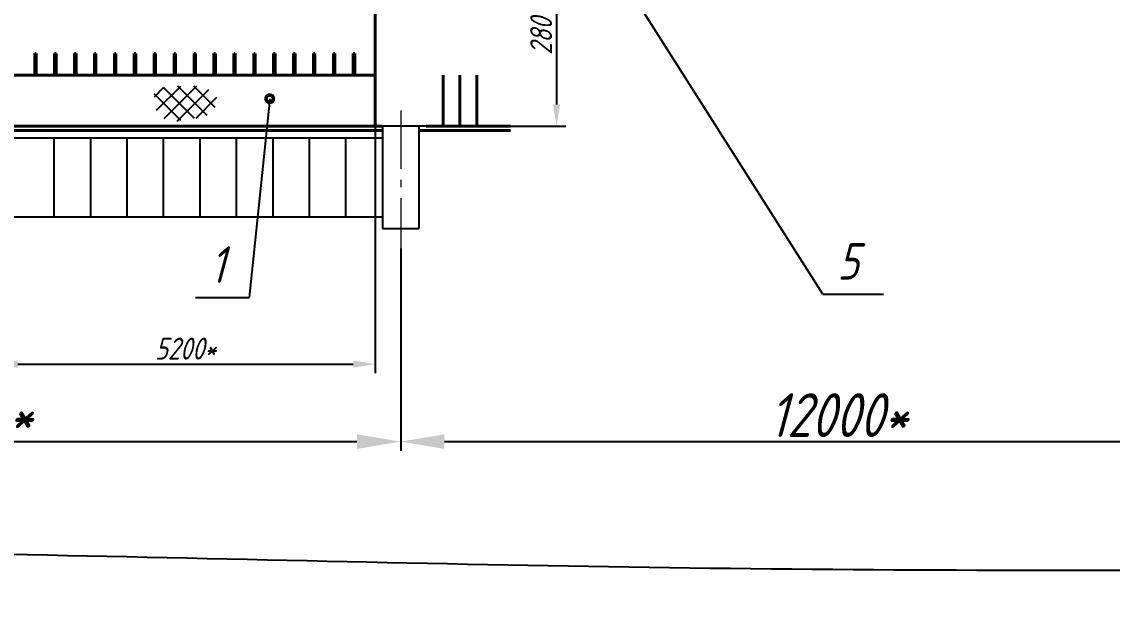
# Model space of a CAD drawing. Header units: millimetres. Extents: x -80926 to 207199, y -554506 to -32322.
# Drawn here: x 26458 to 41408, y -330467 to -322371 of the extents above; entities that cross this region are included whole.
import ezdxf

# ---------------------------------------------------------------- set-up
doc = ezdxf.new("R2010")
doc.units = ezdxf.units.MM
doc.linetypes.add('GOST2.303 6', pattern=[12, 8, -1.5, 1, -1.5])
for name, color, linetype, lineweight in [('CENTER', 10, 'GOST2.303 6', 15), ('DIM', 5, 'Continuous', 15), ('KORP', 200, 'Continuous', 40)]:
    doc.layers.add(name, color=color, linetype=linetype, lineweight=lineweight)
doc.styles.add('GOST 2.304', font='CS_Gost2304.shx', dxfattribs={"oblique": 15})
doc.dimstyles.new('GOST', dxfattribs={"dimscale": 0, "dimtxt": 3, "dimasz": 3, "dimexe": 1.25, "dimexo": 0, "dimtad": 1, "dimtoh": 1, "dimdec": 3, "dimtxsty": 'GOST 2.304', "dimcen": 5, "dimadec": 3, "dimazin": 2, "dimtfac": 0.75, "dimtdec": 4, "dimtmove": 1, "dimatfit": 3, "dimfxl": 0, "dimtolj": 1, "dimarcsym": 0})

# ---------------------------------------------------------------- blocks, each defined once
blk = doc.blocks.new('*D229')
at = {"layer": 'Defpoints', "color": 0}
for p in [(31653, -325479), (43653, -325479), (43653, -328128)]:
    blk.add_point(p, dxfattribs=at)
at = {"layer": 'DIM', "color": 0, "lineweight": -2}
for p, q in [((31653, -325479), (31653, -328253)), ((43653, -325479), (43653, -328253)), ((32253, -328128), (43053, -328128))]:
    blk.add_line(p, q, dxfattribs=at)
at = {"layer": 'DIM', "color": 0}
for points in [[(32253, -328028), (32253, -328228), (31653, -328128)], [(43053, -328028), (43053, -328228), (43653, -328128)]]:
    blk.add_solid(points, dxfattribs=at)
at = {"layer": 'DIM', "color": 0, "insert": (37653, -327765), "char_height": 600, "attachment_point": 5, "style": 'GOST 2.304'}
blk.add_mtext('\\A1;12000*', dxfattribs=at)
blk = doc.blocks.new('*D230')
at = {"layer": 'Defpoints', "color": 0}
for p in [(19653, -325479), (31653, -325479), (31653, -328128)]:
    blk.add_point(p, dxfattribs=at)
at = {"layer": 'DIM', "color": 0, "lineweight": -2}
for p, q in [((19653, -325479), (19653, -328253)), ((31653, -325479), (31653, -328253)), ((20253, -328128), (31053, -328128))]:
    blk.add_line(p, q, dxfattribs=at)
at = {"layer": 'DIM', "color": 0}
for points in [[(20253, -328028), (20253, -328228), (19653, -328128)], [(31053, -328028), (31053, -328228), (31653, -328128)]]:
    blk.add_solid(points, dxfattribs=at)
at = {"layer": 'DIM', "color": 0, "insert": (25653, -327765), "char_height": 600, "attachment_point": 5, "style": 'GOST 2.304'}
blk.add_mtext('\\A1;12000*', dxfattribs=at)
blk = doc.blocks.new('*D242')
at = {"layer": 'Defpoints', "color": 0}
for p in [(31303, -323804), (26103, -323864), (31303, -327066)]:
    blk.add_point(p, dxfattribs=at)
at = {"layer": 'DIM', "color": 0, "lineweight": -2}
for p, q in [((31303, -323804), (31303, -327191)), ((26103, -323864), (26103, -327191)), ((26403, -327066), (31003, -327066))]:
    blk.add_line(p, q, dxfattribs=at)
at = {"layer": 'DIM', "color": 0}
for points in [[(26403, -327016), (26403, -327116), (26103, -327066)], [(31003, -327016), (31003, -327116), (31303, -327066)]]:
    blk.add_solid(points, dxfattribs=at)
at = {"layer": 'DIM', "color": 0, "insert": (28703, -326853), "char_height": 300, "attachment_point": 5, "style": 'GOST 2.304'}
blk.add_mtext('\\A1;5200*', dxfattribs=at)
blk = doc.blocks.new('*D243')
at = {"layer": 'Defpoints', "color": 0}
for p in [(32003, -321004), (32003, -323804), (33790, -323804)]:
    blk.add_point(p, dxfattribs=at)
at = {"layer": 'DIM', "color": 0, "lineweight": -2}
for p, q in [((32003, -321004), (33915, -321004)), ((33790, -321304), (33790, -323504)), ((32003, -323804), (33915, -323804))]:
    blk.add_line(p, q, dxfattribs=at)
at = {"layer": 'DIM', "color": 0}
for points in [[(33740, -321304), (33840, -321304), (33790, -321004)], [(33740, -323504), (33840, -323504), (33790, -323804)]]:
    blk.add_solid(points, dxfattribs=at)
at = {"layer": 'DIM', "color": 0, "insert": (33578, -322404), "char_height": 300, "attachment_point": 5, "rotation": 90, "style": 'GOST 2.304'}
blk.add_mtext('\\A1;2800*', dxfattribs=at)

msp = doc.modelspace()

# ---------------------------------------------------------------- hatches: boundary and pattern name
at = {"ltscale": 100}
h = msp.add_hatch(dxfattribs=at)
h.set_pattern_fill('ANSI37', color=256, scale=48, angle=90, style=0)
h.set_pattern_definition([(135, (-293701.77, -343209.52), (-107.76307, -107.76307), []), (225, (-293701.77, -343209.52), (107.76307, -107.76307), [])])
h.paths.add_polyline_path([(28277.8059, -323466.6686), (28277.6593, -323456.9488), (28277.5068, -323447.2276), (28277.3062, -323437.4958), (28277.0152, -323427.7448), (28276.5915, -323417.9655), (28275.9927, -323408.1491), (28275.1825, -323398.2875), (28274.2539, -323388.3946), (28273.4288, -323378.5054), (28272.9345, -323368.6558), (28272.9985, -323358.882), (28273.8479, -323349.2199), (28275.7102, -323339.7055), (28278.7871, -323330.3826), (28283.0636, -323321.3597), (28288.4152, -323312.7784), (28294.7167, -323304.7804), (28301.8429, -323297.5072), (28309.6686, -323291.1007), (28318.0685, -323285.7025), (28326.9176, -323281.4527), (28336.1106, -323278.36), (28345.5768, -323276.2034), (28355.2486, -323274.7393), (28365.0586, -323273.7236), (28374.9395, -323272.9126), (28384.8241, -323272.063), (28394.6664, -323271.0135), (28404.4651, -323269.7727), (28414.2241, -323268.3699), (28423.9476, -323266.8344), (28433.6395, -323265.1957), (28443.3038, -323263.4832), (28452.9447, -323261.7262), (28462.566, -323259.9541), (28472.1718, -323258.1963), (28481.7663, -323256.4822), (28491.3532, -323254.8411), (28500.9368, -323253.3024), (28510.5211, -323251.8956), (28520.1099, -323250.65), (28529.7075, -323249.595), (28539.3178, -323248.76), (28548.9448, -323248.1742), (28558.5911, -323247.8506), (28568.2562, -323247.7651), (28577.9392, -323247.8883), (28587.639, -323248.191), (28597.3547, -323248.6439), (28607.0853, -323249.2178), (28616.8298, -323249.8834), (28626.5873, -323250.6114), (28636.3567, -323251.3725), (28646.1371, -323252.1375), (28655.9275, -323252.8771), (28665.7269, -323253.562), (28675.5344, -323254.163), (28685.349, -323254.6507), (28695.1696, -323254.996), (28704.9954, -323255.1701), (28714.8248, -323255.1665), (28724.6555, -323255.0096), (28734.4851, -323254.726), (28744.3113, -323254.3424), (28754.1317, -323253.8852), (28763.9442, -323253.3812), (28773.7461, -323252.857), (28783.5354, -323252.339), (28793.3095, -323251.854), (28803.0662, -323251.4286), (28812.8031, -323251.0893), (28822.518, -323250.8628), (28832.2083, -323250.7756), (28841.8718, -323250.8544), (28851.5062, -323251.1257), (28861.1091, -323251.6162), (28870.6787, -323252.3496), (28880.2155, -323253.3326), (28889.7213, -323254.5656), (28899.1977, -323256.049), (28908.6464, -323257.7834), (28918.069, -323259.7692), (28927.4671, -323262.0067), (28936.8424, -323264.4965), (28946.1966, -323267.2389), (28955.5313, -323270.2345), (28964.8481, -323273.4836), (28974.1488, -323276.9867), (28983.4349, -323280.7443), (28992.7081, -323284.7567), (29001.97, -323289.0245), (29011.2223, -323293.5481), (29020.4661, -323298.3278), (29029.6809, -323303.3634), (29038.8203, -323308.6536), (29047.8362, -323314.1971), (29056.6806, -323319.9927), (29065.3052, -323326.0389), (29073.6621, -323332.3345), (29081.7032, -323338.8783), (29089.3803, -323345.6688), (29096.6455, -323352.7048), (29103.4506, -323359.9851), (29109.7475, -323367.5082), (29115.4882, -323375.2729), (29120.6246, -323383.2779), (29125.1086, -323391.5219), (29128.8921, -323400.0036), (29131.927, -323408.7216), (29134.1675, -323417.674), (29135.6114, -323426.8427), (29136.2967, -323436.1955), (29136.2627, -323445.6994), (29135.5488, -323455.3215), (29134.1943, -323465.0291), (29132.2387, -323474.7891), (29129.7214, -323484.5687), (29126.6817, -323494.335), (29123.159, -323504.0551), (29119.1927, -323513.6961), (29114.8222, -323523.2252), (29110.0869, -323532.6094), (29105.0261, -323541.8158), (29099.6787, -323550.8121), (29094.0692, -323559.5778), (29088.2067, -323568.1057), (29082.0996, -323576.3889), (29075.7563, -323584.4209), (29069.185, -323592.1949), (29062.3941, -323599.7042), (29055.3919, -323606.9421), (29048.1869, -323613.9019), (29040.7873, -323620.5769), (29033.2015, -323626.9604), (29025.4378, -323633.0458), (29017.5045, -323638.8262), (29009.4101, -323644.2951), (29001.1628, -323649.4457), (28992.7711, -323654.2713), (28984.2431, -323658.7652), (28975.5874, -323662.9208), (28966.8122, -323666.7312), (28957.9258, -323670.1899), (28948.936, -323673.296), (28939.8485, -323676.0698), (28930.6683, -323678.536), (28921.4006, -323680.7194), (28912.0505, -323682.6449), (28902.6232, -323684.3372), (28893.1237, -323685.8212), (28883.5573, -323687.1216), (28873.929, -323688.2633), (28864.244, -323689.2711), (28854.5075, -323690.1697), (28844.7245, -323690.984), (28834.9002, -323691.7387), (28825.0398, -323692.4587), (28815.1483, -323693.1688), (28805.2309, -323693.8938), (28795.2928, -323694.6584), (28785.3391, -323695.4875), (28775.3748, -323696.4059), (28765.4052, -323697.4384), (28755.4354, -323698.6098), (28745.4705, -323699.9449), (28735.5156, -323701.4681), (28725.5742, -323703.1845), (28715.647, -323705.0703), (28705.7349, -323707.0992), (28695.8384, -323709.245), (28685.9583, -323711.4815), (28676.0951, -323713.7825), (28666.2497, -323716.1218), (28656.4226, -323718.4731), (28646.6145, -323720.8104), (28636.8262, -323723.1072), (28627.0582, -323725.3375), (28617.3113, -323727.475), (28607.5861, -323729.4935), (28597.8834, -323731.3667), (28588.2037, -323733.0686), (28578.5478, -323734.5728), (28568.9164, -323735.8532), (28559.31, -323736.8835), (28549.7294, -323737.6375), (28540.1753, -323738.089), (28530.6484, -323738.2118), (28521.1492, -323737.9797), (28511.6786, -323737.3664), (28502.237, -323736.3459), (28492.8254, -323734.8917), (28483.4442, -323732.9778), (28474.0945, -323730.5786), (28464.7839, -323727.6888), (28455.5272, -323724.324), (28446.3397, -323720.5012), (28437.2365, -323716.2372), (28428.2327, -323711.5488), (28419.3437, -323706.4529), (28410.5846, -323700.9664), (28401.9706, -323695.1061), (28393.5168, -323688.8889), (28385.2385, -323682.3316), (28377.1508, -323675.451), (28369.269, -323668.2641), (28361.6082, -323660.7876), (28354.1836, -323653.0385), (28347.0105, -323645.0335), (28340.1039, -323636.7896), (28333.4791, -323628.3236), (28327.1513, -323619.6523), (28321.1356, -323610.7926), (28315.4474, -323601.7613), (28310.1016, -323592.5753), (28305.1136, -323583.2515), (28300.4985, -323573.8067), (28296.2716, -323564.2577), (28292.4479, -323554.6215), (28289.0428, -323544.9148), (28286.0713, -323535.1545), (28283.5487, -323525.3574), (28281.4902, -323515.5405), (28279.9109, -323505.7206), (28278.826, -323495.9145), (28278.2508, -323486.1391), (28277.989, -323476.3957)])

# ---------------------------------------------------------------- linework, layer by layer
at = {"color": 1, "linetype": 'Continuous', "lineweight": 25, "ltscale": 100}
for p, q in [((37439.7768, -326106.098), (32482.147, -318301.5505)), ((29856.6578, -323425.8698), (29573.0388, -326150.2903)), ((28839.0642, -326150.2903), (29573.0388, -326150.2903)), ((37439.7768, -326106.098), (38273.7514, -326106.098))]:
    msp.add_line(p, q, dxfattribs=at)
for p, q in [((31302.6579, -323803.9469), (31302.6579, -323103.9469)), ((32002.6579, -323803.9469), (31402.6579, -323803.9469)), ((31402.6579, -323803.9469), (31402.6579, -325203.9469)), ((31902.6579, -323803.9469), (31902.6579, -325203.9469)), ((19902.6579, -323961.8993), (31402.6579, -323961.8993)), ((26902.6579, -325045.9944), (26902.6579, -323961.8993)), ((27402.6579, -325045.9944), (27402.6579, -323961.8993)), ((27902.6579, -325045.9944), (27902.6579, -323961.8993)), ((28402.6579, -325045.9944), (28402.6579, -323961.8993)), ((28902.6579, -325045.9944), (28902.6579, -323961.8993)), ((29402.6579, -325045.9944), (29402.6579, -323961.8993)), ((29902.6579, -325045.9944), (29902.6579, -323961.8993)), ((30402.6579, -325045.9944), (30402.6579, -323961.8993)), ((30902.6579, -325045.9944), (30902.6579, -323961.8993)), ((19902.6579, -325045.9944), (31402.6579, -325045.9944)), ((31402.6579, -325203.9469), (31902.6579, -325203.9469))]:
    msp.add_line(p, q)
at = {"color": 1, "linetype": 'Continuous', "lineweight": 25, "ltscale": 100, "const_width": 100}
msp.add_lwpolyline([(29881.6578, -323425.8698, 1), (29831.6578, -323425.8698, 1)], format="xyb", close=True, dxfattribs=at)
msp.add_open_spline([(-6391.6721, -304103.9469), (-6539.0869, -304510.5237), (-7593.8484, -311447.1481), (-8990.4567, -314571.8286), (-8967.2601, -329031.0901), (2645.5737, -330696.4969), (16923.3895, -329264.1046), (34735.8984, -329998.1005), (50856.0059, -329836.9321), (72116.3727, -329355.3163), (82007.7686, -330752.1078), (82599.1026, -321086.1843), (82921.1958, -313174.5372), (83700.5195, -306761.4353), (83438.3072, -302457.8576), (81910.1969, -302749.5348), (80198.5862, -302557.446), (79191.758, -302246.4466)], degree=3, knots=[801.6625174448, 801.6625174448, 801.6625174448, 801.6625174448, 2111.8071712127, 11138.3698301209, 23394.6988272199, 31668.3245429155, 50102.1857783468, 67549.1935370648, 85138.7487895182, 97029.3574073722, 117856.6013994624, 126232.1472898463, 136100.3298398128, 142525.9250569345, 147083.6997114652, 148988.7913002833, 149566.3012723248, 149566.3012723248, 149566.3012723248, 149566.3012723248])
at = {"layer": 'CENTER', "ltscale": 100}
msp.add_line((31652.6579, -323588.464), (31652.6579, -325478.9872), dxfattribs=at)
at = {"layer": 'KORP'}
for p, q in [((31302.6579, -323803.9469), (31302.6579, -321003.9469)), ((26634.6579, -322803.9469), (26634.6579, -323103.9469)), ((26634.6579, -322804.5499), (26654.6579, -322804.5499)), ((26654.6579, -322803.9469), (26654.6579, -323103.9469)), ((26907.6579, -322803.9469), (26907.6579, -323103.9469)), ((26907.6579, -322804.5499), (26927.6579, -322804.5499)), ((26927.6579, -322803.9469), (26927.6579, -323103.9469)), ((27180.6579, -322803.9469), (27180.6579, -323103.9469)), ((27180.6579, -322804.5499), (27200.6579, -322804.5499)), ((27200.6579, -322803.9469), (27200.6579, -323103.9469)), ((27453.6579, -322803.9469), (27453.6579, -323103.9469)), ((27453.6579, -322804.5499), (27473.6579, -322804.5499)), ((27473.6579, -322803.9469), (27473.6579, -323103.9469)), ((27726.6579, -322803.9469), (27726.6579, -323103.9469)), ((27726.6579, -322804.5499), (27746.6579, -322804.5499)), ((27746.6579, -322803.9469), (27746.6579, -323103.9469)), ((27999.6579, -322803.9469), (27999.6579, -323103.9469)), ((27999.6579, -322804.5499), (28019.6579, -322804.5499)), ((28019.6579, -322803.9469), (28019.6579, -323103.9469)), ((28272.6579, -322803.9469), (28272.6579, -323103.9469)), ((28272.6579, -322804.5499), (28292.6579, -322804.5499)), ((28292.6579, -322803.9469), (28292.6579, -323103.9469)), ((28545.6579, -322803.9469), (28545.6579, -323103.9469)), ((28545.6579, -322804.5499), (28565.6579, -322804.5499)), ((28565.6579, -322803.9469), (28565.6579, -323103.9469)), ((28818.6579, -322803.9469), (28818.6579, -323103.9469)), ((28818.6579, -322804.5499), (28838.6579, -322804.5499)), ((28838.6579, -322803.9469), (28838.6579, -323103.9469)), ((29091.6579, -322803.9469), (29091.6579, -323103.9469)), ((29091.6579, -322804.5499), (29111.6579, -322804.5499)), ((29111.6579, -322803.9469), (29111.6579, -323103.9469)), ((29364.6579, -322803.9469), (29364.6579, -323103.9469)), ((29364.6579, -322804.5499), (29384.6579, -322804.5499)), ((29384.6579, -322803.9469), (29384.6579, -323103.9469)), ((29637.6579, -322803.9469), (29637.6579, -323103.9469)), ((29637.6579, -322804.5499), (29657.6579, -322804.5499)), ((29657.6579, -322803.9469), (29657.6579, -323103.9469)), ((29910.6579, -322803.9469), (29910.6579, -323103.9469)), ((29910.6579, -322804.5499), (29930.6579, -322804.5499)), ((29930.6579, -322803.9469), (29930.6579, -323103.9469)), ((30183.6579, -322803.9469), (30183.6579, -323103.9469)), ((30183.6579, -322804.5499), (30203.6579, -322804.5499)), ((30203.6579, -322803.9469), (30203.6579, -323103.9469)), ((30456.6579, -322803.9469), (30456.6579, -323103.9469)), ((30456.6579, -322804.5499), (30476.6579, -322804.5499)), ((30476.6579, -322803.9469), (30476.6579, -323103.9469)), ((30729.6579, -322803.9469), (30729.6579, -323103.9469)), ((30729.6579, -322804.5499), (30749.6579, -322804.5499)), ((30749.6579, -322803.9469), (30749.6579, -323103.9469)), ((31002.6579, -322803.9469), (31002.6579, -323103.9469)), ((31002.6579, -322804.5499), (31022.6579, -322804.5499)), ((31022.6579, -322803.9469), (31022.6579, -323103.9469)), ((20102.6579, -323103.9469), (31302.6579, -323103.9469)), ((32233.6579, -323803.9469), (32233.6579, -323103.9469)), ((32464.6579, -323803.9469), (32464.6579, -323103.9469)), ((32695.6579, -323803.9469), (32695.6579, -323103.9469)), ((19902.6579, -323803.9469), (31402.6579, -323803.9469)), ((32002.6579, -323803.9469), (33157.6579, -323803.9469)), ((19902.6579, -323863.9469), (31402.6579, -323863.9469)), ((31902.6579, -323863.9469), (33157.6579, -323863.9469))]:
    msp.add_line(p, q, dxfattribs=at)

# ---------------------------------------------------------------- texts
at = {"color": 5, "linetype": 'Continuous', "lineweight": 25, "ltscale": 100, "style": 'GOST 2.304', "oblique": 15}
for s, p in [('1', (29039.0642, -325950.2903)), ('5', (37639.7768, -325906.098))]:
    msp.add_text(s, height=500, dxfattribs=at).set_placement(p)

# ---------------------------------------------------------------- dimensions: what is measured, and where the dimension line sits
at = {"layer": 'DIM'}
dim = msp.add_linear_dim(base=(33790.1705, -323803.9469), p1=(32002.6579, -321003.9469), p2=(32002.6579, -323803.9469), angle=90, text='2800*', dimstyle='GOST', override={"dimscale": 100, "dimsah": 1}, dxfattribs=at)
dim.commit()
dim.dimension.update_dxf_attribs({"geometry": '*D243', "text_midpoint": (33577.6705, -322403.9469)})
for base, p1, p2, text, override, picture, middle in [((31302.6579, -327065.6064), (26102.6579, -323863.9469), (31302.6579, -323803.9469), '5200*', {"dimscale": 100, "dimsah": 1}, '*D242', (28702.6579, -326853.1064)), ((31652.6579, -328127.8096), (19652.6579, -325478.9872), (31652.6579, -325478.9872), '12000*', {"dimscale": 100, "dimtxt": 6, "dimasz": 6, "dimlfac": 1, "dimtxsty": 'GOST 2.304', "dimsah": 1, "dimtolj": 1}, '*D230', (25652.6579, -327765.3096)), ((43652.6579, -328127.8096), (31652.6579, -325478.9872), (43652.6579, -325478.9872), '12000*', {"dimscale": 100, "dimtxt": 6, "dimasz": 6, "dimlfac": 1, "dimtxsty": 'GOST 2.304', "dimsah": 1, "dimtolj": 1}, '*D229', (37652.6579, -327765.3096))]:
    dim = msp.add_linear_dim(base=base, p1=p1, p2=p2, text=text, dimstyle='GOST', override=override, dxfattribs=at)
    dim.commit()
    dim.dimension.update_dxf_attribs({"geometry": picture, "text_midpoint": middle})

doc.saveas('drawing.dxf')
